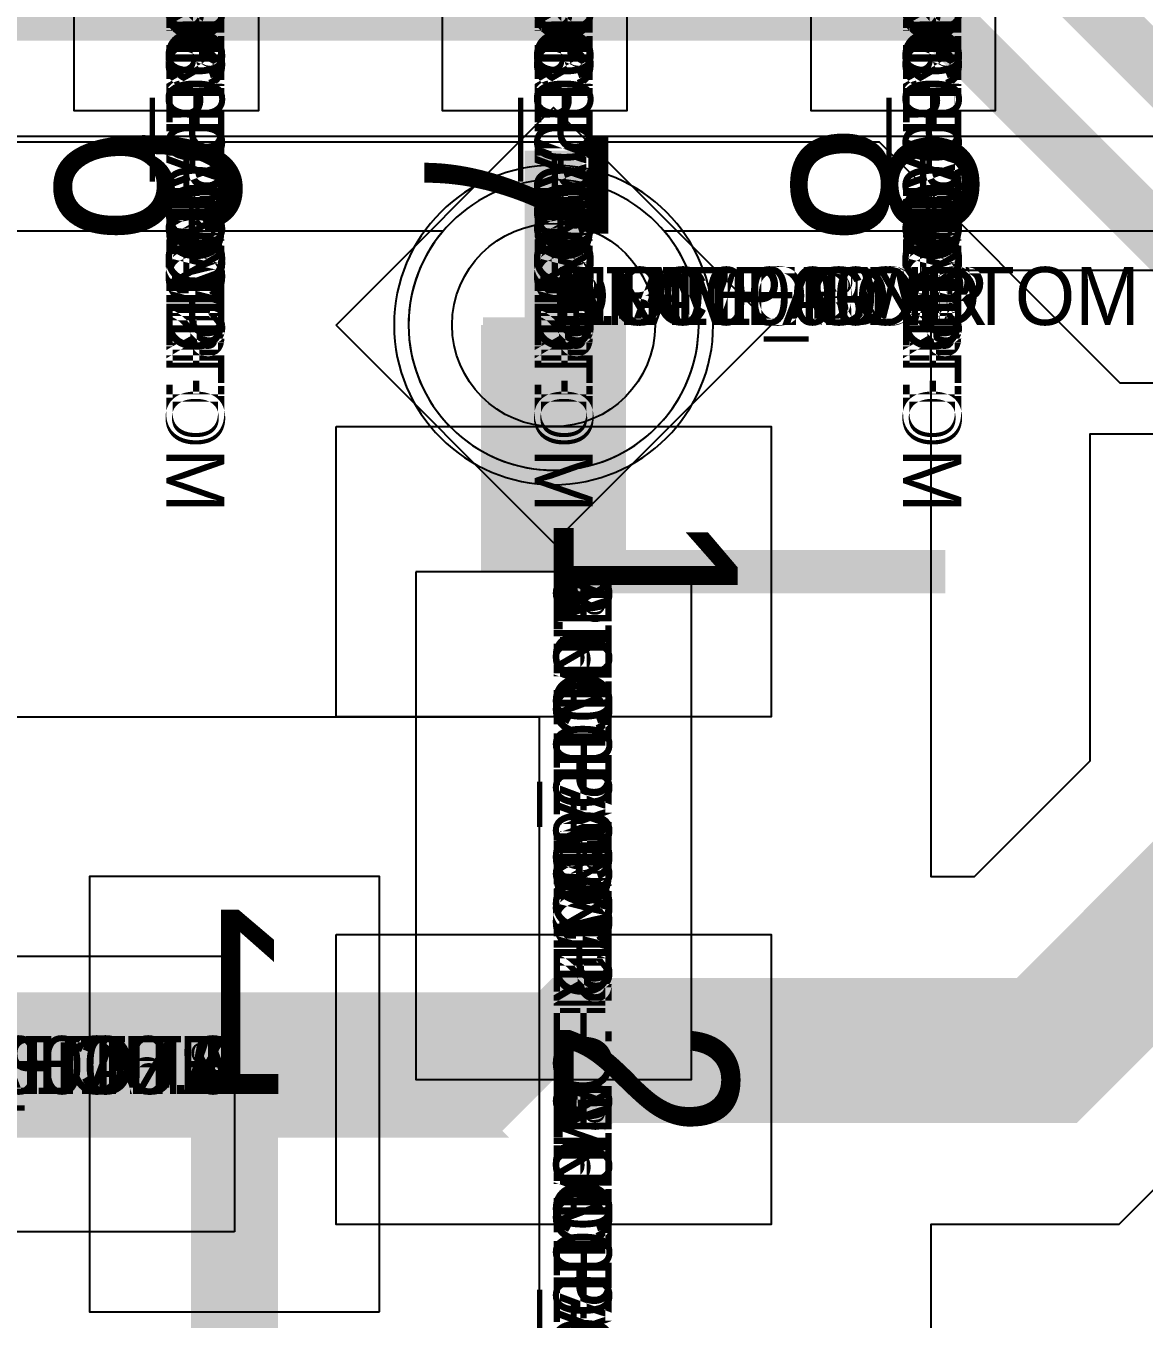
# Model space of a CAD drawing. Extents: x 0 to 323, y 0 to 320.
# Drawn here: x 27.993 to 31.848, y 255.83 to 260.286 of the extents above; entities that cross this region are included whole.
import ezdxf
from ezdxf.enums import TextEntityAlignment as Align

# ---------------------------------------------------------------- set-up
doc = ezdxf.new("R2010")
doc.units = 0
doc.header["$MEASUREMENT"] = 0
doc.layers.get('0').update_dxf_attribs({"linetype": 'CONTINUOUS'})
for name, color, linetype in [('CDN_FIGURES', 7, 'CONTINUOUS'), ('ETCH_BOTTOM', 7, 'CONTINUOUS'), ('ETCH_GND', 3, 'CONTINUOUS'), ('ETCH_INT1', 4, 'CONTINUOUS'), ('ETCH_INT2', 5, 'CONTINUOUS'), ('ETCH_PWR', 6, 'CONTINUOUS'), ('ETCH_TOP', 2, 'CONTINUOUS'), ('MANUFACTURING_NCLEGEND-1-6', 8, 'CONTINUOUS'), ('PACKAGE_GEOMETRY_ASSEMBLY_TOP', 11, 'CONTINUOUS'), ('PACKAGE_GEOMETRY_PIN_NUMBER', 9, 'CONTINUOUS')]:
    doc.layers.add(name, color=color, linetype=linetype)

# ---------------------------------------------------------------- blocks, each defined once
blk = doc.blocks.new('PAD_INFO')
for tag in ['SHAPE_TYPE', 'PAD_HEIGHT', 'PAD_LAYER', 'PAD_TYPE', 'PAD_WIDTH']:
    blk.add_attdef(tag, (0, 0), '', height=0.2)
at = {"flags": 2}
blk.add_attdef('CDN_TYPE', (0, 0), '', height=0.2, dxfattribs=at)
blk = doc.blocks.new('DRILL_INFO')
at = {"flags": 2}
blk.add_attdef('CDN_TYPE', (0, 0), '', height=0.2, dxfattribs=at)
for tag in ['FSHAPE', 'FCHAR', 'DRILL_HEIGHT', 'DIAMETER', 'PLATED', 'DRILL_WIDTH']:
    blk.add_attdef(tag, (0, 0), '', height=0.2)
blk = doc.blocks.new('VIA0700X0300')
at = {"layer": 'ETCH_BOTTOM'}
blk.add_circle((0, 0), 0.35, dxfattribs=at)
at = {"layer": 'ETCH_GND'}
blk.add_circle((0, 0), 0.35, dxfattribs=at)
at = {"layer": 'ETCH_INT1'}
blk.add_circle((0, 0), 0.35, dxfattribs=at)
at = {"layer": 'ETCH_INT2'}
blk.add_circle((0, 0), 0.35, dxfattribs=at)
at = {"layer": 'ETCH_PWR'}
blk.add_circle((0, 0), 0.35, dxfattribs=at)
at = {"layer": 'ETCH_TOP'}
blk.add_circle((0, 0), 0.35, dxfattribs=at)
ref = blk.add_blockref('PAD_INFO', (0, 0))
ref.add_attrib('PAD_LAYER', 'ETCH_TOP', (0, 0), dxfattribs={"height": 0.2})
ref.add_attrib('SHAPE_TYPE', 'NULL', (0, 0), dxfattribs={"height": 0.2})
ref.add_attrib('PAD_TYPE', 'ANTIPAD', (0, 0), dxfattribs={"height": 0.2})
ref.add_attrib('PAD_WIDTH', '0.000000', (0, 0), dxfattribs={"height": 0.2})
ref.add_attrib('PAD_HEIGHT', '0.000000', (0, 0), dxfattribs={"height": 0.2})
ref = blk.add_blockref('PAD_INFO', (0, 0))
ref.add_attrib('PAD_LAYER', 'ETCH_GND', (0, 0), dxfattribs={"height": 0.2})
ref.add_attrib('SHAPE_TYPE', 'NULL', (0, 0), dxfattribs={"height": 0.2})
ref.add_attrib('PAD_TYPE', 'ANTIPAD', (0, 0), dxfattribs={"height": 0.2})
ref.add_attrib('PAD_WIDTH', '0.000000', (0, 0), dxfattribs={"height": 0.2})
ref.add_attrib('PAD_HEIGHT', '0.000000', (0, 0), dxfattribs={"height": 0.2})
ref = blk.add_blockref('PAD_INFO', (0, 0))
ref.add_attrib('PAD_LAYER', 'ETCH_INT1', (0, 0), dxfattribs={"height": 0.2})
ref.add_attrib('SHAPE_TYPE', 'NULL', (0, 0), dxfattribs={"height": 0.2})
ref.add_attrib('PAD_TYPE', 'ANTIPAD', (0, 0), dxfattribs={"height": 0.2})
ref.add_attrib('PAD_WIDTH', '0.000000', (0, 0), dxfattribs={"height": 0.2})
ref.add_attrib('PAD_HEIGHT', '0.000000', (0, 0), dxfattribs={"height": 0.2})
ref = blk.add_blockref('PAD_INFO', (0, 0))
ref.add_attrib('PAD_LAYER', 'ETCH_INT2', (0, 0), dxfattribs={"height": 0.2})
ref.add_attrib('SHAPE_TYPE', 'NULL', (0, 0), dxfattribs={"height": 0.2})
ref.add_attrib('PAD_TYPE', 'ANTIPAD', (0, 0), dxfattribs={"height": 0.2})
ref.add_attrib('PAD_WIDTH', '0.000000', (0, 0), dxfattribs={"height": 0.2})
ref.add_attrib('PAD_HEIGHT', '0.000000', (0, 0), dxfattribs={"height": 0.2})
ref = blk.add_blockref('PAD_INFO', (0, 0))
ref.add_attrib('PAD_LAYER', 'ETCH_PWR', (0, 0), dxfattribs={"height": 0.2})
ref.add_attrib('SHAPE_TYPE', 'NULL', (0, 0), dxfattribs={"height": 0.2})
ref.add_attrib('PAD_TYPE', 'ANTIPAD', (0, 0), dxfattribs={"height": 0.2})
ref.add_attrib('PAD_WIDTH', '0.000000', (0, 0), dxfattribs={"height": 0.2})
ref.add_attrib('PAD_HEIGHT', '0.000000', (0, 0), dxfattribs={"height": 0.2})
ref = blk.add_blockref('PAD_INFO', (0, 0))
ref.add_attrib('PAD_LAYER', 'ETCH_BOTTOM', (0, 0), dxfattribs={"height": 0.2})
ref.add_attrib('SHAPE_TYPE', 'NULL', (0, 0), dxfattribs={"height": 0.2})
ref.add_attrib('PAD_TYPE', 'ANTIPAD', (0, 0), dxfattribs={"height": 0.2})
ref.add_attrib('PAD_WIDTH', '0.000000', (0, 0), dxfattribs={"height": 0.2})
ref.add_attrib('PAD_HEIGHT', '0.000000', (0, 0), dxfattribs={"height": 0.2})
ref = blk.add_blockref('PAD_INFO', (0, 0))
ref.add_attrib('PAD_LAYER', 'ETCH_TOP', (0, 0), dxfattribs={"height": 0.2})
ref.add_attrib('SHAPE_TYPE', 'NULL', (0, 0), dxfattribs={"height": 0.2})
ref.add_attrib('PAD_TYPE', 'THERMAL', (0, 0), dxfattribs={"height": 0.2})
ref.add_attrib('PAD_WIDTH', '0.000000', (0, 0), dxfattribs={"height": 0.2})
ref.add_attrib('PAD_HEIGHT', '0.000000', (0, 0), dxfattribs={"height": 0.2})
ref = blk.add_blockref('PAD_INFO', (0, 0))
ref.add_attrib('PAD_LAYER', 'ETCH_GND', (0, 0), dxfattribs={"height": 0.2})
ref.add_attrib('SHAPE_TYPE', 'NULL', (0, 0), dxfattribs={"height": 0.2})
ref.add_attrib('PAD_TYPE', 'THERMAL', (0, 0), dxfattribs={"height": 0.2})
ref.add_attrib('PAD_WIDTH', '0.000000', (0, 0), dxfattribs={"height": 0.2})
ref.add_attrib('PAD_HEIGHT', '0.000000', (0, 0), dxfattribs={"height": 0.2})
ref = blk.add_blockref('PAD_INFO', (0, 0))
ref.add_attrib('PAD_LAYER', 'ETCH_INT1', (0, 0), dxfattribs={"height": 0.2})
ref.add_attrib('SHAPE_TYPE', 'NULL', (0, 0), dxfattribs={"height": 0.2})
ref.add_attrib('PAD_TYPE', 'THERMAL', (0, 0), dxfattribs={"height": 0.2})
ref.add_attrib('PAD_WIDTH', '0.000000', (0, 0), dxfattribs={"height": 0.2})
ref.add_attrib('PAD_HEIGHT', '0.000000', (0, 0), dxfattribs={"height": 0.2})
ref = blk.add_blockref('PAD_INFO', (0, 0))
ref.add_attrib('PAD_LAYER', 'ETCH_INT2', (0, 0), dxfattribs={"height": 0.2})
ref.add_attrib('SHAPE_TYPE', 'NULL', (0, 0), dxfattribs={"height": 0.2})
ref.add_attrib('PAD_TYPE', 'THERMAL', (0, 0), dxfattribs={"height": 0.2})
ref.add_attrib('PAD_WIDTH', '0.000000', (0, 0), dxfattribs={"height": 0.2})
ref.add_attrib('PAD_HEIGHT', '0.000000', (0, 0), dxfattribs={"height": 0.2})
ref = blk.add_blockref('PAD_INFO', (0, 0))
ref.add_attrib('PAD_LAYER', 'ETCH_PWR', (0, 0), dxfattribs={"height": 0.2})
ref.add_attrib('SHAPE_TYPE', 'NULL', (0, 0), dxfattribs={"height": 0.2})
ref.add_attrib('PAD_TYPE', 'THERMAL', (0, 0), dxfattribs={"height": 0.2})
ref.add_attrib('PAD_WIDTH', '0.000000', (0, 0), dxfattribs={"height": 0.2})
ref.add_attrib('PAD_HEIGHT', '0.000000', (0, 0), dxfattribs={"height": 0.2})
ref = blk.add_blockref('PAD_INFO', (0, 0))
ref.add_attrib('PAD_LAYER', 'ETCH_BOTTOM', (0, 0), dxfattribs={"height": 0.2})
ref.add_attrib('SHAPE_TYPE', 'NULL', (0, 0), dxfattribs={"height": 0.2})
ref.add_attrib('PAD_TYPE', 'THERMAL', (0, 0), dxfattribs={"height": 0.2})
ref.add_attrib('PAD_WIDTH', '0.000000', (0, 0), dxfattribs={"height": 0.2})
ref.add_attrib('PAD_HEIGHT', '0.000000', (0, 0), dxfattribs={"height": 0.2})
ref = blk.add_blockref('PAD_INFO', (0, 0))
ref.add_attrib('PAD_LAYER', 'ETCH_TOP', (0, 0), dxfattribs={"height": 0.2})
ref.add_attrib('SHAPE_TYPE', 'CIRCLE', (0, 0), dxfattribs={"height": 0.2})
ref.add_attrib('PAD_TYPE', 'REGULAR', (0, 0), dxfattribs={"height": 0.2})
ref.add_attrib('PAD_WIDTH', '0.700000', (0, 0), dxfattribs={"height": 0.2})
ref.add_attrib('PAD_HEIGHT', '0.700000', (0, 0), dxfattribs={"height": 0.2})
ref = blk.add_blockref('PAD_INFO', (0, 0))
ref.add_attrib('PAD_LAYER', 'ETCH_GND', (0, 0), dxfattribs={"height": 0.2})
ref.add_attrib('SHAPE_TYPE', 'CIRCLE', (0, 0), dxfattribs={"height": 0.2})
ref.add_attrib('PAD_TYPE', 'REGULAR', (0, 0), dxfattribs={"height": 0.2})
ref.add_attrib('PAD_WIDTH', '0.700000', (0, 0), dxfattribs={"height": 0.2})
ref.add_attrib('PAD_HEIGHT', '0.700000', (0, 0), dxfattribs={"height": 0.2})
ref = blk.add_blockref('PAD_INFO', (0, 0))
ref.add_attrib('PAD_LAYER', 'ETCH_INT1', (0, 0), dxfattribs={"height": 0.2})
ref.add_attrib('SHAPE_TYPE', 'CIRCLE', (0, 0), dxfattribs={"height": 0.2})
ref.add_attrib('PAD_TYPE', 'REGULAR', (0, 0), dxfattribs={"height": 0.2})
ref.add_attrib('PAD_WIDTH', '0.700000', (0, 0), dxfattribs={"height": 0.2})
ref.add_attrib('PAD_HEIGHT', '0.700000', (0, 0), dxfattribs={"height": 0.2})
ref = blk.add_blockref('PAD_INFO', (0, 0))
ref.add_attrib('PAD_LAYER', 'ETCH_INT2', (0, 0), dxfattribs={"height": 0.2})
ref.add_attrib('SHAPE_TYPE', 'CIRCLE', (0, 0), dxfattribs={"height": 0.2})
ref.add_attrib('PAD_TYPE', 'REGULAR', (0, 0), dxfattribs={"height": 0.2})
ref.add_attrib('PAD_WIDTH', '0.700000', (0, 0), dxfattribs={"height": 0.2})
ref.add_attrib('PAD_HEIGHT', '0.700000', (0, 0), dxfattribs={"height": 0.2})
ref = blk.add_blockref('PAD_INFO', (0, 0))
ref.add_attrib('PAD_LAYER', 'ETCH_PWR', (0, 0), dxfattribs={"height": 0.2})
ref.add_attrib('SHAPE_TYPE', 'CIRCLE', (0, 0), dxfattribs={"height": 0.2})
ref.add_attrib('PAD_TYPE', 'REGULAR', (0, 0), dxfattribs={"height": 0.2})
ref.add_attrib('PAD_WIDTH', '0.700000', (0, 0), dxfattribs={"height": 0.2})
ref.add_attrib('PAD_HEIGHT', '0.700000', (0, 0), dxfattribs={"height": 0.2})
ref = blk.add_blockref('PAD_INFO', (0, 0))
ref.add_attrib('PAD_LAYER', 'ETCH_BOTTOM', (0, 0), dxfattribs={"height": 0.2})
ref.add_attrib('SHAPE_TYPE', 'CIRCLE', (0, 0), dxfattribs={"height": 0.2})
ref.add_attrib('PAD_TYPE', 'REGULAR', (0, 0), dxfattribs={"height": 0.2})
ref.add_attrib('PAD_WIDTH', '0.700000', (0, 0), dxfattribs={"height": 0.2})
ref.add_attrib('PAD_HEIGHT', '0.700000', (0, 0), dxfattribs={"height": 0.2})
ref = blk.add_blockref('DRILL_INFO', (0, 0))
ref.add_attrib('DIAMETER', '0.300000', (0, 0), dxfattribs={"height": 0.2})
ref.add_attrib('PLATED', 'PLATED', (0, 0), dxfattribs={"height": 0.2})
ref.add_attrib('FSHAPE', 'DIAMOND', (0, 0), dxfattribs={"height": 0.2})
ref.add_attrib('FCHAR', '+', (0, 0), dxfattribs={"height": 0.2})
ref.add_attrib('DRILL_WIDTH', '1.500000', (0, 0), dxfattribs={"height": 0.2})
ref.add_attrib('DRILL_HEIGHT', '1.500000', (0, 0), dxfattribs={"height": 0.2})
for tag in ['CDN_TYPE', 'PIN']:
    blk.add_attdef(tag, (0, 0), '', height=0.2)
at = {"flags": 2}
for tag in ['PSTKNAME', 'BBV']:
    blk.add_attdef(tag, (0, 0), '', height=0.2, dxfattribs=at)
blk = doc.blocks.new('FIGURE_DIAMOND')
at = {"layer": 'CDN_FIGURES'}
blk.add_lwpolyline([(-0.5, 0), (0, 0.5), (0.5, 0), (0, -0.5)], close=True, dxfattribs=at)
blk = doc.blocks.new('SMD50_25')
at = {"layer": 'ETCH_TOP'}
blk.add_lwpolyline([(-0.635, -0.3175), (-0.635, 0.3175), (0.635, 0.3175), (0.635, -0.3175)], close=True, dxfattribs=at)
ref = blk.add_blockref('PAD_INFO', (0, 0))
ref.add_attrib('PAD_LAYER', 'ETCH_TOP', (0, 0), dxfattribs={"height": 0.2})
ref.add_attrib('SHAPE_TYPE', 'NULL', (0, 0), dxfattribs={"height": 0.2})
ref.add_attrib('PAD_TYPE', 'ANTIPAD', (0, 0), dxfattribs={"height": 0.2})
ref.add_attrib('PAD_WIDTH', '0.000000', (0, 0), dxfattribs={"height": 0.2})
ref.add_attrib('PAD_HEIGHT', '0.000000', (0, 0), dxfattribs={"height": 0.2})
ref = blk.add_blockref('PAD_INFO', (0, 0))
ref.add_attrib('PAD_LAYER', 'ETCH_GND', (0, 0), dxfattribs={"height": 0.2})
ref.add_attrib('SHAPE_TYPE', 'NULL', (0, 0), dxfattribs={"height": 0.2})
ref.add_attrib('PAD_TYPE', 'ANTIPAD', (0, 0), dxfattribs={"height": 0.2})
ref.add_attrib('PAD_WIDTH', '0.000000', (0, 0), dxfattribs={"height": 0.2})
ref.add_attrib('PAD_HEIGHT', '0.000000', (0, 0), dxfattribs={"height": 0.2})
ref = blk.add_blockref('PAD_INFO', (0, 0))
ref.add_attrib('PAD_LAYER', 'ETCH_INT1', (0, 0), dxfattribs={"height": 0.2})
ref.add_attrib('SHAPE_TYPE', 'NULL', (0, 0), dxfattribs={"height": 0.2})
ref.add_attrib('PAD_TYPE', 'ANTIPAD', (0, 0), dxfattribs={"height": 0.2})
ref.add_attrib('PAD_WIDTH', '0.000000', (0, 0), dxfattribs={"height": 0.2})
ref.add_attrib('PAD_HEIGHT', '0.000000', (0, 0), dxfattribs={"height": 0.2})
ref = blk.add_blockref('PAD_INFO', (0, 0))
ref.add_attrib('PAD_LAYER', 'ETCH_INT2', (0, 0), dxfattribs={"height": 0.2})
ref.add_attrib('SHAPE_TYPE', 'NULL', (0, 0), dxfattribs={"height": 0.2})
ref.add_attrib('PAD_TYPE', 'ANTIPAD', (0, 0), dxfattribs={"height": 0.2})
ref.add_attrib('PAD_WIDTH', '0.000000', (0, 0), dxfattribs={"height": 0.2})
ref.add_attrib('PAD_HEIGHT', '0.000000', (0, 0), dxfattribs={"height": 0.2})
ref = blk.add_blockref('PAD_INFO', (0, 0))
ref.add_attrib('PAD_LAYER', 'ETCH_PWR', (0, 0), dxfattribs={"height": 0.2})
ref.add_attrib('SHAPE_TYPE', 'NULL', (0, 0), dxfattribs={"height": 0.2})
ref.add_attrib('PAD_TYPE', 'ANTIPAD', (0, 0), dxfattribs={"height": 0.2})
ref.add_attrib('PAD_WIDTH', '0.000000', (0, 0), dxfattribs={"height": 0.2})
ref.add_attrib('PAD_HEIGHT', '0.000000', (0, 0), dxfattribs={"height": 0.2})
ref = blk.add_blockref('PAD_INFO', (0, 0))
ref.add_attrib('PAD_LAYER', 'ETCH_BOTTOM', (0, 0), dxfattribs={"height": 0.2})
ref.add_attrib('SHAPE_TYPE', 'NULL', (0, 0), dxfattribs={"height": 0.2})
ref.add_attrib('PAD_TYPE', 'ANTIPAD', (0, 0), dxfattribs={"height": 0.2})
ref.add_attrib('PAD_WIDTH', '0.000000', (0, 0), dxfattribs={"height": 0.2})
ref.add_attrib('PAD_HEIGHT', '0.000000', (0, 0), dxfattribs={"height": 0.2})
ref = blk.add_blockref('PAD_INFO', (0, 0))
ref.add_attrib('PAD_LAYER', 'ETCH_TOP', (0, 0), dxfattribs={"height": 0.2})
ref.add_attrib('SHAPE_TYPE', 'NULL', (0, 0), dxfattribs={"height": 0.2})
ref.add_attrib('PAD_TYPE', 'THERMAL', (0, 0), dxfattribs={"height": 0.2})
ref.add_attrib('PAD_WIDTH', '0.000000', (0, 0), dxfattribs={"height": 0.2})
ref.add_attrib('PAD_HEIGHT', '0.000000', (0, 0), dxfattribs={"height": 0.2})
ref = blk.add_blockref('PAD_INFO', (0, 0))
ref.add_attrib('PAD_LAYER', 'ETCH_GND', (0, 0), dxfattribs={"height": 0.2})
ref.add_attrib('SHAPE_TYPE', 'NULL', (0, 0), dxfattribs={"height": 0.2})
ref.add_attrib('PAD_TYPE', 'THERMAL', (0, 0), dxfattribs={"height": 0.2})
ref.add_attrib('PAD_WIDTH', '0.000000', (0, 0), dxfattribs={"height": 0.2})
ref.add_attrib('PAD_HEIGHT', '0.000000', (0, 0), dxfattribs={"height": 0.2})
ref = blk.add_blockref('PAD_INFO', (0, 0))
ref.add_attrib('PAD_LAYER', 'ETCH_INT1', (0, 0), dxfattribs={"height": 0.2})
ref.add_attrib('SHAPE_TYPE', 'NULL', (0, 0), dxfattribs={"height": 0.2})
ref.add_attrib('PAD_TYPE', 'THERMAL', (0, 0), dxfattribs={"height": 0.2})
ref.add_attrib('PAD_WIDTH', '0.000000', (0, 0), dxfattribs={"height": 0.2})
ref.add_attrib('PAD_HEIGHT', '0.000000', (0, 0), dxfattribs={"height": 0.2})
ref = blk.add_blockref('PAD_INFO', (0, 0))
ref.add_attrib('PAD_LAYER', 'ETCH_INT2', (0, 0), dxfattribs={"height": 0.2})
ref.add_attrib('SHAPE_TYPE', 'NULL', (0, 0), dxfattribs={"height": 0.2})
ref.add_attrib('PAD_TYPE', 'THERMAL', (0, 0), dxfattribs={"height": 0.2})
ref.add_attrib('PAD_WIDTH', '0.000000', (0, 0), dxfattribs={"height": 0.2})
ref.add_attrib('PAD_HEIGHT', '0.000000', (0, 0), dxfattribs={"height": 0.2})
ref = blk.add_blockref('PAD_INFO', (0, 0))
ref.add_attrib('PAD_LAYER', 'ETCH_PWR', (0, 0), dxfattribs={"height": 0.2})
ref.add_attrib('SHAPE_TYPE', 'NULL', (0, 0), dxfattribs={"height": 0.2})
ref.add_attrib('PAD_TYPE', 'THERMAL', (0, 0), dxfattribs={"height": 0.2})
ref.add_attrib('PAD_WIDTH', '0.000000', (0, 0), dxfattribs={"height": 0.2})
ref.add_attrib('PAD_HEIGHT', '0.000000', (0, 0), dxfattribs={"height": 0.2})
ref = blk.add_blockref('PAD_INFO', (0, 0))
ref.add_attrib('PAD_LAYER', 'ETCH_BOTTOM', (0, 0), dxfattribs={"height": 0.2})
ref.add_attrib('SHAPE_TYPE', 'NULL', (0, 0), dxfattribs={"height": 0.2})
ref.add_attrib('PAD_TYPE', 'THERMAL', (0, 0), dxfattribs={"height": 0.2})
ref.add_attrib('PAD_WIDTH', '0.000000', (0, 0), dxfattribs={"height": 0.2})
ref.add_attrib('PAD_HEIGHT', '0.000000', (0, 0), dxfattribs={"height": 0.2})
ref = blk.add_blockref('PAD_INFO', (0, 0))
ref.add_attrib('PAD_LAYER', 'ETCH_TOP', (0, 0), dxfattribs={"height": 0.2})
ref.add_attrib('SHAPE_TYPE', 'RECTANGLE', (0, 0), dxfattribs={"height": 0.2})
ref.add_attrib('PAD_TYPE', 'REGULAR', (0, 0), dxfattribs={"height": 0.2})
ref.add_attrib('PAD_WIDTH', '1.270000', (0, 0), dxfattribs={"height": 0.2})
ref.add_attrib('PAD_HEIGHT', '0.635000', (0, 0), dxfattribs={"height": 0.2})
ref = blk.add_blockref('PAD_INFO', (0, 0))
ref.add_attrib('PAD_LAYER', 'ETCH_GND', (0, 0), dxfattribs={"height": 0.2})
ref.add_attrib('SHAPE_TYPE', 'NULL', (0, 0), dxfattribs={"height": 0.2})
ref.add_attrib('PAD_TYPE', 'REGULAR', (0, 0), dxfattribs={"height": 0.2})
ref.add_attrib('PAD_WIDTH', '0.000000', (0, 0), dxfattribs={"height": 0.2})
ref.add_attrib('PAD_HEIGHT', '0.000000', (0, 0), dxfattribs={"height": 0.2})
ref = blk.add_blockref('PAD_INFO', (0, 0))
ref.add_attrib('PAD_LAYER', 'ETCH_INT1', (0, 0), dxfattribs={"height": 0.2})
ref.add_attrib('SHAPE_TYPE', 'NULL', (0, 0), dxfattribs={"height": 0.2})
ref.add_attrib('PAD_TYPE', 'REGULAR', (0, 0), dxfattribs={"height": 0.2})
ref.add_attrib('PAD_WIDTH', '0.000000', (0, 0), dxfattribs={"height": 0.2})
ref.add_attrib('PAD_HEIGHT', '0.000000', (0, 0), dxfattribs={"height": 0.2})
ref = blk.add_blockref('PAD_INFO', (0, 0))
ref.add_attrib('PAD_LAYER', 'ETCH_INT2', (0, 0), dxfattribs={"height": 0.2})
ref.add_attrib('SHAPE_TYPE', 'NULL', (0, 0), dxfattribs={"height": 0.2})
ref.add_attrib('PAD_TYPE', 'REGULAR', (0, 0), dxfattribs={"height": 0.2})
ref.add_attrib('PAD_WIDTH', '0.000000', (0, 0), dxfattribs={"height": 0.2})
ref.add_attrib('PAD_HEIGHT', '0.000000', (0, 0), dxfattribs={"height": 0.2})
ref = blk.add_blockref('PAD_INFO', (0, 0))
ref.add_attrib('PAD_LAYER', 'ETCH_PWR', (0, 0), dxfattribs={"height": 0.2})
ref.add_attrib('SHAPE_TYPE', 'NULL', (0, 0), dxfattribs={"height": 0.2})
ref.add_attrib('PAD_TYPE', 'REGULAR', (0, 0), dxfattribs={"height": 0.2})
ref.add_attrib('PAD_WIDTH', '0.000000', (0, 0), dxfattribs={"height": 0.2})
ref.add_attrib('PAD_HEIGHT', '0.000000', (0, 0), dxfattribs={"height": 0.2})
ref = blk.add_blockref('PAD_INFO', (0, 0))
ref.add_attrib('PAD_LAYER', 'ETCH_BOTTOM', (0, 0), dxfattribs={"height": 0.2})
ref.add_attrib('SHAPE_TYPE', 'NULL', (0, 0), dxfattribs={"height": 0.2})
ref.add_attrib('PAD_TYPE', 'REGULAR', (0, 0), dxfattribs={"height": 0.2})
ref.add_attrib('PAD_WIDTH', '0.000000', (0, 0), dxfattribs={"height": 0.2})
ref.add_attrib('PAD_HEIGHT', '0.000000', (0, 0), dxfattribs={"height": 0.2})
ref = blk.add_blockref('DRILL_INFO', (0, 0))
ref.add_attrib('DIAMETER', '0.000000', (0, 0), dxfattribs={"height": 0.2})
ref.add_attrib('PLATED', 'NON_PLATED', (0, 0), dxfattribs={"height": 0.2})
ref.add_attrib('FSHAPE', 'NULL', (0, 0), dxfattribs={"height": 0.2})
ref.add_attrib('DRILL_WIDTH', '0.000000', (0, 0), dxfattribs={"height": 0.2})
ref.add_attrib('DRILL_HEIGHT', '0.000000', (0, 0), dxfattribs={"height": 0.2})
for tag in ['CDN_TYPE', 'PIN']:
    blk.add_attdef(tag, (0, 0), '', height=0.2)
at = {"flags": 2}
for tag in ['PSTKNAME', 'BBV']:
    blk.add_attdef(tag, (0, 0), '', height=0.2, dxfattribs=at)
blk = doc.blocks.new('SOIC8')
at = {"layer": 'ETCH_TOP'}
ref = blk.add_blockref('SMD50_25', (2.4765, 1.905), dxfattribs=at)
ref.add_attrib('CDN_TYPE', 'PIN', (0, 0), dxfattribs={"height": 0.2})
ref.add_attrib('PIN', '8', (0, 0), dxfattribs={"height": 0.2})
ref = blk.add_blockref('SMD50_25', (2.4765, 0.635), dxfattribs=at)
ref.add_attrib('CDN_TYPE', 'PIN', (0, 0), dxfattribs={"height": 0.2})
ref.add_attrib('PIN', '7', (0, 0), dxfattribs={"height": 0.2})
ref = blk.add_blockref('SMD50_25', (2.4765, -1.905), dxfattribs=at)
ref.add_attrib('CDN_TYPE', 'PIN', (0, 0), dxfattribs={"height": 0.2})
ref.add_attrib('PIN', '5', (0, 0), dxfattribs={"height": 0.2})
ref = blk.add_blockref('SMD50_25', (2.4765, -0.635), dxfattribs=at)
ref.add_attrib('CDN_TYPE', 'PIN', (0, 0), dxfattribs={"height": 0.2})
ref.add_attrib('PIN', '6', (0, 0), dxfattribs={"height": 0.2})
at = {"flags": 2}
for tag in ['SYMBOL_TYPE', 'CDN_TYPE', 'REFDES']:
    blk.add_attdef(tag, (0, 0), '', height=0.2, dxfattribs=at)
blk = doc.blocks.new('RC1000X1500TS')
at = {"layer": 'ETCH_TOP'}
blk.add_lwpolyline([(-0.5, -0.75), (-0.5, 0.75), (0.5, 0.75), (0.5, -0.75)], close=True, dxfattribs=at)
ref = blk.add_blockref('PAD_INFO', (0, 0))
ref.add_attrib('PAD_LAYER', 'ETCH_TOP', (0, 0), dxfattribs={"height": 0.2})
ref.add_attrib('SHAPE_TYPE', 'NULL', (0, 0), dxfattribs={"height": 0.2})
ref.add_attrib('PAD_TYPE', 'ANTIPAD', (0, 0), dxfattribs={"height": 0.2})
ref.add_attrib('PAD_WIDTH', '0.000000', (0, 0), dxfattribs={"height": 0.2})
ref.add_attrib('PAD_HEIGHT', '0.000000', (0, 0), dxfattribs={"height": 0.2})
ref = blk.add_blockref('PAD_INFO', (0, 0))
ref.add_attrib('PAD_LAYER', 'ETCH_GND', (0, 0), dxfattribs={"height": 0.2})
ref.add_attrib('SHAPE_TYPE', 'NULL', (0, 0), dxfattribs={"height": 0.2})
ref.add_attrib('PAD_TYPE', 'ANTIPAD', (0, 0), dxfattribs={"height": 0.2})
ref.add_attrib('PAD_WIDTH', '0.000000', (0, 0), dxfattribs={"height": 0.2})
ref.add_attrib('PAD_HEIGHT', '0.000000', (0, 0), dxfattribs={"height": 0.2})
ref = blk.add_blockref('PAD_INFO', (0, 0))
ref.add_attrib('PAD_LAYER', 'ETCH_INT1', (0, 0), dxfattribs={"height": 0.2})
ref.add_attrib('SHAPE_TYPE', 'NULL', (0, 0), dxfattribs={"height": 0.2})
ref.add_attrib('PAD_TYPE', 'ANTIPAD', (0, 0), dxfattribs={"height": 0.2})
ref.add_attrib('PAD_WIDTH', '0.000000', (0, 0), dxfattribs={"height": 0.2})
ref.add_attrib('PAD_HEIGHT', '0.000000', (0, 0), dxfattribs={"height": 0.2})
ref = blk.add_blockref('PAD_INFO', (0, 0))
ref.add_attrib('PAD_LAYER', 'ETCH_INT2', (0, 0), dxfattribs={"height": 0.2})
ref.add_attrib('SHAPE_TYPE', 'NULL', (0, 0), dxfattribs={"height": 0.2})
ref.add_attrib('PAD_TYPE', 'ANTIPAD', (0, 0), dxfattribs={"height": 0.2})
ref.add_attrib('PAD_WIDTH', '0.000000', (0, 0), dxfattribs={"height": 0.2})
ref.add_attrib('PAD_HEIGHT', '0.000000', (0, 0), dxfattribs={"height": 0.2})
ref = blk.add_blockref('PAD_INFO', (0, 0))
ref.add_attrib('PAD_LAYER', 'ETCH_PWR', (0, 0), dxfattribs={"height": 0.2})
ref.add_attrib('SHAPE_TYPE', 'NULL', (0, 0), dxfattribs={"height": 0.2})
ref.add_attrib('PAD_TYPE', 'ANTIPAD', (0, 0), dxfattribs={"height": 0.2})
ref.add_attrib('PAD_WIDTH', '0.000000', (0, 0), dxfattribs={"height": 0.2})
ref.add_attrib('PAD_HEIGHT', '0.000000', (0, 0), dxfattribs={"height": 0.2})
ref = blk.add_blockref('PAD_INFO', (0, 0))
ref.add_attrib('PAD_LAYER', 'ETCH_BOTTOM', (0, 0), dxfattribs={"height": 0.2})
ref.add_attrib('SHAPE_TYPE', 'NULL', (0, 0), dxfattribs={"height": 0.2})
ref.add_attrib('PAD_TYPE', 'ANTIPAD', (0, 0), dxfattribs={"height": 0.2})
ref.add_attrib('PAD_WIDTH', '0.000000', (0, 0), dxfattribs={"height": 0.2})
ref.add_attrib('PAD_HEIGHT', '0.000000', (0, 0), dxfattribs={"height": 0.2})
ref = blk.add_blockref('PAD_INFO', (0, 0))
ref.add_attrib('PAD_LAYER', 'ETCH_TOP', (0, 0), dxfattribs={"height": 0.2})
ref.add_attrib('SHAPE_TYPE', 'NULL', (0, 0), dxfattribs={"height": 0.2})
ref.add_attrib('PAD_TYPE', 'THERMAL', (0, 0), dxfattribs={"height": 0.2})
ref.add_attrib('PAD_WIDTH', '0.000000', (0, 0), dxfattribs={"height": 0.2})
ref.add_attrib('PAD_HEIGHT', '0.000000', (0, 0), dxfattribs={"height": 0.2})
ref = blk.add_blockref('PAD_INFO', (0, 0))
ref.add_attrib('PAD_LAYER', 'ETCH_GND', (0, 0), dxfattribs={"height": 0.2})
ref.add_attrib('SHAPE_TYPE', 'NULL', (0, 0), dxfattribs={"height": 0.2})
ref.add_attrib('PAD_TYPE', 'THERMAL', (0, 0), dxfattribs={"height": 0.2})
ref.add_attrib('PAD_WIDTH', '0.000000', (0, 0), dxfattribs={"height": 0.2})
ref.add_attrib('PAD_HEIGHT', '0.000000', (0, 0), dxfattribs={"height": 0.2})
ref = blk.add_blockref('PAD_INFO', (0, 0))
ref.add_attrib('PAD_LAYER', 'ETCH_INT1', (0, 0), dxfattribs={"height": 0.2})
ref.add_attrib('SHAPE_TYPE', 'NULL', (0, 0), dxfattribs={"height": 0.2})
ref.add_attrib('PAD_TYPE', 'THERMAL', (0, 0), dxfattribs={"height": 0.2})
ref.add_attrib('PAD_WIDTH', '0.000000', (0, 0), dxfattribs={"height": 0.2})
ref.add_attrib('PAD_HEIGHT', '0.000000', (0, 0), dxfattribs={"height": 0.2})
ref = blk.add_blockref('PAD_INFO', (0, 0))
ref.add_attrib('PAD_LAYER', 'ETCH_INT2', (0, 0), dxfattribs={"height": 0.2})
ref.add_attrib('SHAPE_TYPE', 'NULL', (0, 0), dxfattribs={"height": 0.2})
ref.add_attrib('PAD_TYPE', 'THERMAL', (0, 0), dxfattribs={"height": 0.2})
ref.add_attrib('PAD_WIDTH', '0.000000', (0, 0), dxfattribs={"height": 0.2})
ref.add_attrib('PAD_HEIGHT', '0.000000', (0, 0), dxfattribs={"height": 0.2})
ref = blk.add_blockref('PAD_INFO', (0, 0))
ref.add_attrib('PAD_LAYER', 'ETCH_PWR', (0, 0), dxfattribs={"height": 0.2})
ref.add_attrib('SHAPE_TYPE', 'NULL', (0, 0), dxfattribs={"height": 0.2})
ref.add_attrib('PAD_TYPE', 'THERMAL', (0, 0), dxfattribs={"height": 0.2})
ref.add_attrib('PAD_WIDTH', '0.000000', (0, 0), dxfattribs={"height": 0.2})
ref.add_attrib('PAD_HEIGHT', '0.000000', (0, 0), dxfattribs={"height": 0.2})
ref = blk.add_blockref('PAD_INFO', (0, 0))
ref.add_attrib('PAD_LAYER', 'ETCH_BOTTOM', (0, 0), dxfattribs={"height": 0.2})
ref.add_attrib('SHAPE_TYPE', 'NULL', (0, 0), dxfattribs={"height": 0.2})
ref.add_attrib('PAD_TYPE', 'THERMAL', (0, 0), dxfattribs={"height": 0.2})
ref.add_attrib('PAD_WIDTH', '0.000000', (0, 0), dxfattribs={"height": 0.2})
ref.add_attrib('PAD_HEIGHT', '0.000000', (0, 0), dxfattribs={"height": 0.2})
ref = blk.add_blockref('PAD_INFO', (0, 0))
ref.add_attrib('PAD_LAYER', 'ETCH_GND', (0, 0), dxfattribs={"height": 0.2})
ref.add_attrib('SHAPE_TYPE', 'NULL', (0, 0), dxfattribs={"height": 0.2})
ref.add_attrib('PAD_TYPE', 'REGULAR', (0, 0), dxfattribs={"height": 0.2})
ref.add_attrib('PAD_WIDTH', '0.000000', (0, 0), dxfattribs={"height": 0.2})
ref.add_attrib('PAD_HEIGHT', '0.000000', (0, 0), dxfattribs={"height": 0.2})
ref = blk.add_blockref('PAD_INFO', (0, 0))
ref.add_attrib('PAD_LAYER', 'ETCH_INT1', (0, 0), dxfattribs={"height": 0.2})
ref.add_attrib('SHAPE_TYPE', 'NULL', (0, 0), dxfattribs={"height": 0.2})
ref.add_attrib('PAD_TYPE', 'REGULAR', (0, 0), dxfattribs={"height": 0.2})
ref.add_attrib('PAD_WIDTH', '0.000000', (0, 0), dxfattribs={"height": 0.2})
ref.add_attrib('PAD_HEIGHT', '0.000000', (0, 0), dxfattribs={"height": 0.2})
ref = blk.add_blockref('PAD_INFO', (0, 0))
ref.add_attrib('PAD_LAYER', 'ETCH_INT2', (0, 0), dxfattribs={"height": 0.2})
ref.add_attrib('SHAPE_TYPE', 'NULL', (0, 0), dxfattribs={"height": 0.2})
ref.add_attrib('PAD_TYPE', 'REGULAR', (0, 0), dxfattribs={"height": 0.2})
ref.add_attrib('PAD_WIDTH', '0.000000', (0, 0), dxfattribs={"height": 0.2})
ref.add_attrib('PAD_HEIGHT', '0.000000', (0, 0), dxfattribs={"height": 0.2})
ref = blk.add_blockref('PAD_INFO', (0, 0))
ref.add_attrib('PAD_LAYER', 'ETCH_PWR', (0, 0), dxfattribs={"height": 0.2})
ref.add_attrib('SHAPE_TYPE', 'NULL', (0, 0), dxfattribs={"height": 0.2})
ref.add_attrib('PAD_TYPE', 'REGULAR', (0, 0), dxfattribs={"height": 0.2})
ref.add_attrib('PAD_WIDTH', '0.000000', (0, 0), dxfattribs={"height": 0.2})
ref.add_attrib('PAD_HEIGHT', '0.000000', (0, 0), dxfattribs={"height": 0.2})
ref = blk.add_blockref('PAD_INFO', (0, 0))
ref.add_attrib('PAD_LAYER', 'ETCH_BOTTOM', (0, 0), dxfattribs={"height": 0.2})
ref.add_attrib('SHAPE_TYPE', 'NULL', (0, 0), dxfattribs={"height": 0.2})
ref.add_attrib('PAD_TYPE', 'REGULAR', (0, 0), dxfattribs={"height": 0.2})
ref.add_attrib('PAD_WIDTH', '0.000000', (0, 0), dxfattribs={"height": 0.2})
ref.add_attrib('PAD_HEIGHT', '0.000000', (0, 0), dxfattribs={"height": 0.2})
ref = blk.add_blockref('DRILL_INFO', (0, 0))
ref.add_attrib('DIAMETER', '0.000000', (0, 0), dxfattribs={"height": 0.2})
ref.add_attrib('PLATED', 'PLATED', (0, 0), dxfattribs={"height": 0.2})
ref.add_attrib('FSHAPE', 'NULL', (0, 0), dxfattribs={"height": 0.2})
ref.add_attrib('DRILL_WIDTH', '0.000000', (0, 0), dxfattribs={"height": 0.2})
ref.add_attrib('DRILL_HEIGHT', '0.000000', (0, 0), dxfattribs={"height": 0.2})
ref = blk.add_blockref('PAD_INFO', (0, 0))
ref.add_attrib('PAD_LAYER', 'ETCH_TOP', (0, 0), dxfattribs={"height": 0.2})
ref.add_attrib('SHAPE_TYPE', 'RECTANGLE', (0, 0), dxfattribs={"height": 0.2})
ref.add_attrib('PAD_TYPE', 'REGULAR', (0, 0), dxfattribs={"height": 0.2})
ref.add_attrib('PAD_WIDTH', '1.000000', (0, 0), dxfattribs={"height": 0.2})
ref.add_attrib('PAD_HEIGHT', '1.500000', (0, 0), dxfattribs={"height": 0.2})
for tag in ['CDN_TYPE', 'PIN']:
    blk.add_attdef(tag, (0, 0), '', height=0.2)
at = {"flags": 2}
for tag in ['PSTKNAME', 'BBV']:
    blk.add_attdef(tag, (0, 0), '', height=0.2, dxfattribs=at)
blk = doc.blocks.new('F56')
at = {"layer": 'PACKAGE_GEOMETRY_ASSEMBLY_TOP'}
blk.add_lwpolyline([(0, -0.475), (1.75, -0.475), (1.75, 0.475), (0, 0.475)], close=True, dxfattribs=at)
at = {"layer": 'ETCH_TOP'}
ref = blk.add_blockref('RC1000X1500TS', (0, 0), dxfattribs=at)
ref.add_attrib('CDN_TYPE', 'PIN', (0, 0), dxfattribs={"height": 0.2})
ref.add_attrib('PIN', '1', (0, 0), dxfattribs={"height": 0.2})
ref = blk.add_blockref('RC1000X1500TS', (1.75, 0), dxfattribs=at)
ref.add_attrib('CDN_TYPE', 'PIN', (0, 0), dxfattribs={"height": 0.2})
ref.add_attrib('PIN', '2', (0, 0), dxfattribs={"height": 0.2})
at = {"flags": 2}
for tag in ['SYMBOL_TYPE', 'CDN_TYPE', 'REFDES']:
    blk.add_attdef(tag, (0, 0), '', height=0.2, dxfattribs=at)

msp = doc.modelspace()

# ---------------------------------------------------------------- linework, layer by layer
at = {"layer": 'ETCH_BOTTOM'}
for points, format in [([(29.8126, 259.2555, 0.2, 0.2, 0), (29.8126, 259.8563, 0.2, 0.2, 0)], "xyseb"), ([(29.8126, 258.6547, 0.2, 0.2, 0), (29.8126, 259.2555, 0.2, 0.2, 0)], "xyseb"), ([(25.9125, 255.3054), (25.9125, 256.0575, -0.919724), (25.9125, 257.2535), (25.9125, 257.9056), (29.7627, 257.9056), (29.7627, 255.3556)], "xyb"), ([(28.7126, 256.6055, 0.3, 0.3, 0), (28.7126, 255.0555, 0.3, 0.3, 0), (27.4626, 253.8055, 0.3, 0.3, 0)], "xyseb")]:
    msp.add_lwpolyline(points, format=format, dxfattribs=at)
msp.add_lwpolyline([(30.3627, 259.2555, 1), (29.2625, 259.2555, 1)], format="xyb", close=True, dxfattribs=at)
at = {"layer": 'ETCH_INT1'}
for points, format in [([(141.7552, 268.6655, 0.2, 0.2, 0), (141.3826, 269.0381, 0.2, 0.2, 0), (141.3826, 269.5812, 0.2, 0.2, 0), (140.3883, 270.5755, 0.2, 0.2, 0), (135.7469, 270.5755, 0.2, 0.2, 0), (129.2169, 264.0455, 0.2, 0.2, 0), (128.4969, 264.0455, 0.2, 0.2, 0), (126.9269, 262.4755, 0.2, 0.2, 0), (116.6469, 262.4755, 0.2, 0.2, 0), (111.8269, 257.6555, 0.2, 0.2, 0), (83.964, 257.6555, 0.2, 0.2, 0), (83.914, 257.7055, 0.2, 0.2, 0), (42.8583, 257.7055, 0.2, 0.2, 0), (40.6583, 259.9055, 0.2, 0.2, 0), (32.1183, 259.9055, 0.2, 0.2, 0), (31.2883, 260.7355, 0.2, 0.2, 0), (24.2869, 260.7355, 0.2, 0.2, 0), (22.2326, 258.6812, 0.2, 0.2, 0), (22.2326, 245.0912, 0.2, 0.2, 0), (17.6669, 240.5255, 0.2, 0.2, 0), (12.0269, 240.5255, 0.2, 0.2, 0), (11.4768, 239.9755, 0.2, 0.2, 0), (10.0426, 239.9755, 0.2, 0.2, 0), (8.9926, 238.9255, 0.2, 0.2, 0)], "xyseb"), ([(10.9926, 238.9255, 0.2, 0.2, 0), (12.1926, 240.1255, 0.2, 0.2, 0), (17.8326, 240.1255, 0.2, 0.2, 0), (22.6326, 244.9255, 0.2, 0.2, 0), (22.6326, 258.5155, 0.2, 0.2, 0), (24.4526, 260.3355, 0.2, 0.2, 0), (31.1226, 260.3355, 0.2, 0.2, 0), (31.9526, 259.5055, 0.2, 0.2, 0), (40.4926, 259.5055, 0.2, 0.2, 0), (42.6926, 257.3055, 0.2, 0.2, 0), (83.7483, 257.3055, 0.2, 0.2, 0), (83.7983, 257.2555, 0.2, 0.2, 0), (111.9926, 257.2555, 0.2, 0.2, 0), (116.8126, 262.0755, 0.2, 0.2, 0), (127.0926, 262.0755, 0.2, 0.2, 0), (128.6626, 263.6455, 0.2, 0.2, 0), (129.3826, 263.6455, 0.2, 0.2, 0), (135.9126, 270.1755, 0.2, 0.2, 0), (140.2226, 270.1755, 0.2, 0.2, 0), (140.9826, 269.4155, 0.2, 0.2, 0), (140.9826, 269.038, 0.2, 0.2, 0), (140.6101, 268.6655, 0.2, 0.2, 0)], "xyseb"), ([(40.3062, 259.0554), (36.6897, 259.0554, -1.362386), (35.7355, 259.0554), (31.7662, 259.0554), (30.9362, 259.8854), (24.639, 259.8854), (24.5953, 259.8416, -3.553636), (24.2265, 259.4728), (23.0827, 258.3291), (23.0827, 244.7391), (18.019, 239.6754)], "xyb")]:
    msp.add_lwpolyline(points, format=format, dxfattribs=at)
msp.add_lwpolyline([(30.3127, 259.2555, 1), (29.3125, 259.2555, 1)], format="xyb", close=True, dxfattribs=at)
at = {"layer": 'ETCH_INT2'}
msp.add_lwpolyline([(29.8126, 259.7556, 1), (29.8126, 258.7554, 1)], format="xyb", close=True, dxfattribs=at)
at = {"layer": 'ETCH_PWR'}
for points in [[(24.3626, 272.2055), (24.3626, 261.6555), (26.4376, 259.5805), (29.4325, 259.5805, 2.170747), (30.1927, 259.5805), (41.4126, 259.5805), (42.2376, 260.4055), (45.5126, 260.4055), (46.4424, 259.4757, 4.356831), (46.8762, 259.4305), (51.149, 259.4305, 3.509522), (51.6762, 259.4305), (60.6876, 259.4305), (61.5126, 258.6055), (71.5125, 258.6055, 1.9997), (72.3127, 258.6055), (75.4626, 258.6055), (76.2126, 259.3555), (117.8626, 259.3555)], [(110.0286, 259.6055), (76.1126, 259.6055), (75.3126, 258.8055), (71.9221, 258.8055, 0.009499), (71.9031, 258.8055), (61.6626, 258.8055), (60.8626, 259.6055), (46.6626, 259.6055), (45.6626, 260.6055), (42.0626, 260.6055), (41.3626, 259.9055), (26.5626, 259.9055), (24.5626, 261.9055), (24.5626, 265.9555)]]:
    msp.add_lwpolyline(points, format="xyb", dxfattribs=at)
at = {"layer": 'ETCH_TOP'}
for points, format in [([(45.0004, 261.4554), (32.9362, 261.4554), (32.4462, 261.9454), (30.3216, 261.9454, -0.055819), (30.3461, 261.8141), (31.8852, 261.8141), (31.8852, 259.4439), (31.1127, 259.4439), (31.1127, 257.3556), (31.264, 257.3556), (31.6625, 257.7541), (31.6625, 258.8806), (33.7627, 258.8806), (33.7627, 257.0304), (32.6362, 257.0304), (31.7612, 256.1554), (31.1127, 256.1554), (31.1127, 255.6054)], "xyb"), ([(29.8126, 258.4055, 0.5, 0.5, 0), (29.8126, 259.2555, 0.5, 0.5, 0)], "xyseb"), ([(29.8126, 258.4055, 0.15, 0.15, 0), (31.1634, 258.4055, 0.15, 0.15, 0)], "xyseb"), ([(29.8126, 256.6555, 0.5, 0.5, 0), (29.9126, 256.7555, 0.5, 0.5, 0), (31.5126, 256.7555, 0.5, 0.5, 0), (32.7126, 257.9555, 0.5, 0.5, 0)], "xyseb"), ([(27.2126, 256.7055, 0.5, 0.5, 0), (29.7626, 256.7055, 0.5, 0.5, 0), (29.8126, 256.6555, 0.5, 0.5, 0)], "xyseb")]:
    msp.add_lwpolyline(points, format=format, dxfattribs=at)

# ---------------------------------------------------------------- block references
at = {"rotation": 270}
for name, p in [('SOIC8', (29.1126, 263.1055)), ('F56', (29.8126, 258.4055))]:
    msp.add_blockref(name, p, dxfattribs=at)
at = {"xscale": -1}
msp.add_blockref('F56', (28.7126, 256.6055), dxfattribs=at)
at = {"layer": 'ETCH_TOP'}
msp.add_blockref('VIA0700X0300', (29.8126, 259.2555), dxfattribs=at)
at = {"layer": 'MANUFACTURING_NCLEGEND-1-6', "xscale": 1.5, "yscale": 1.5}
msp.add_blockref('FIGURE_DIAMOND', (29.8126, 259.2555), dxfattribs=at)

# ---------------------------------------------------------------- texts
at = {"layer": 'MANUFACTURING_NCLEGEND-1-6'}
msp.add_text('+', height=0.75, dxfattribs=at).set_placement((29.8126, 259.2555), align=Align.MIDDLE_CENTER)
at = {"layer": 'PACKAGE_GEOMETRY_PIN_NUMBER', "width": 0.88}
for s, p in [('6', (28.0966, 259.74)), ('7', (29.3666, 259.74)), ('8', (30.6366, 259.74)), ('1', (29.8126, 258.4055)), ('2', (29.8126, 256.6555))]:
    msp.add_text(s, height=0.635, rotation=270, dxfattribs=at).set_placement(p, align=Align.CENTER)
at = {"layer": 'PACKAGE_GEOMETRY_PIN_NUMBER', "text_generation_flag": 2, "width": 0.88}
msp.add_text('1', height=0.635, dxfattribs=at).set_placement((28.7126, 256.6055), align=Align.CENTER)

doc.saveas('drawing.dxf')
